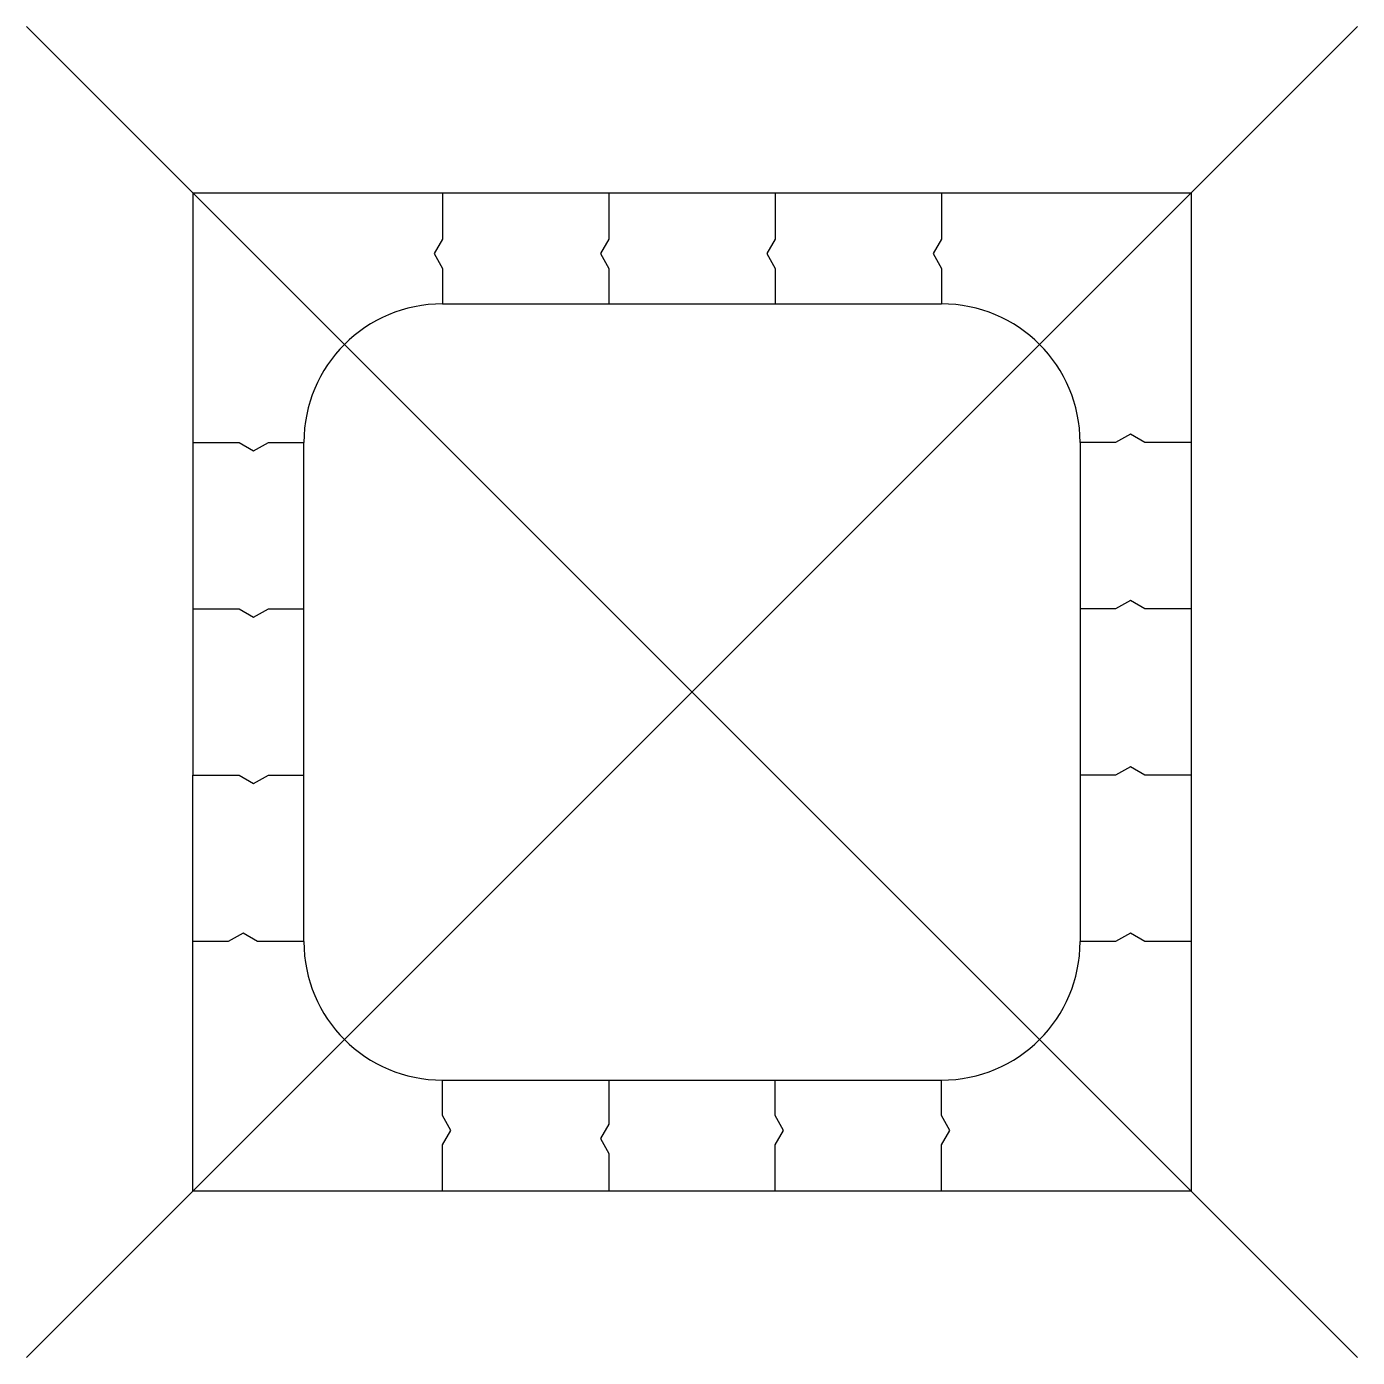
# Model space of a CAD drawing. Header units: metres. Extents: x -1.05 to 1.35, y -1.35 to 1.05.
import ezdxf

# ---------------------------------------------------------------- set-up
doc = ezdxf.new("R2010")
doc.units = ezdxf.units.M

msp = doc.modelspace()

# ---------------------------------------------------------------- linework, layer by layer
at = {"ltscale": 0.001}
for p, q in [((-1.05, 1.05), (1.35, -1.35)), ((1.35, 1.05), (-1.05, -1.35))]:
    msp.add_line(p, q, dxfattribs=at)
for p, q in [((-0.75, 0.75), (1.05, 0.75)), ((-0.75, 0.75), (-0.75, -0.3)), ((1.05, 0.75), (1.05, -1.05)), ((-0.3, 0.55), (0.6, 0.55)), ((-0.55, -0.6), (-0.55, 0.3)), ((0.85, 0.3), (0.85, -0.6)), ((-0.75, -1.05), (-0.75, -0.3)), ((-0.3, -0.85), (0.6, -0.85)), ((1.05, -1.05), (-0.75, -1.05))]:
    msp.add_line(p, q)
at = {"flags": 128}
for points in [[(-0.3, 0.75), (-0.3, 0.6666), (-0.315, 0.6406), (-0.3, 0.6136), (-0.3, 0.55)], [(0, 0.75), (0, 0.6666), (-0.015, 0.6406), (0, 0.6136), (0, 0.55)], [(0.3, 0.75), (0.3, 0.6666), (0.285, 0.6406), (0.3, 0.6136), (0.3, 0.55)], [(0.6, 0.75), (0.6, 0.6666), (0.585, 0.6406), (0.6, 0.6136), (0.6, 0.55)], [(1.05, 0.3), (0.9666, 0.3), (0.9406, 0.315), (0.9136, 0.3), (0.85, 0.3)], [(-0.75, 0.3), (-0.6666, 0.3), (-0.6406, 0.285), (-0.6136, 0.3), (-0.55, 0.3)], [(1.05, 0), (0.9666, 0), (0.9406, 0.015), (0.9136, 0), (0.85, 0)], [(-0.75, 0), (-0.6666, 0), (-0.6406, -0.015), (-0.6136, 0), (-0.55, 0)], [(1.05, -0.3), (0.9666, -0.3), (0.9406, -0.285), (0.9136, -0.3), (0.85, -0.3)], [(-0.75, -0.3), (-0.6666, -0.3), (-0.6406, -0.315), (-0.6136, -0.3), (-0.55, -0.3)], [(-0.55, -0.6), (-0.6334, -0.6), (-0.6594, -0.585), (-0.6864, -0.6), (-0.75, -0.6)], [(1.05, -0.6), (0.9666, -0.6), (0.9406, -0.585), (0.9136, -0.6), (0.85, -0.6)], [(-0.3, -1.05), (-0.3, -0.9666), (-0.285, -0.9406), (-0.3, -0.9136), (-0.3, -0.85)], [(0, -0.85), (0, -0.9294), (-0.015, -0.9554), (0, -0.9824), (0, -1.05)], [(0.3, -1.05), (0.3, -0.9666), (0.315, -0.9406), (0.3, -0.9136), (0.3, -0.85)], [(0.6, -1.05), (0.6, -0.9666), (0.615, -0.9406), (0.6, -0.9136), (0.6, -0.85)]]:
    msp.add_lwpolyline(points, dxfattribs=at)
for centre, start, end in [((-0.3, 0.3), 90, 180), ((0.6, 0.3), 360, 90), ((-0.3, -0.6), 180, 270), ((0.6, -0.6), 270, 360)]:
    msp.add_arc(centre, 0.25, start, end)

doc.saveas('drawing.dxf')
